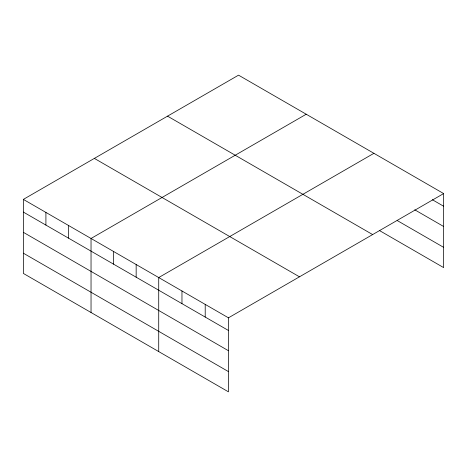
<?xml version="1.0" encoding="UTF-8"?>
<svg xmlns="http://www.w3.org/2000/svg" width="467" height="467" viewBox="0 0 467 467"><rect width="100%" height="100%" fill="white"/><g stroke="black" fill="none" stroke-linecap="round" stroke-linejoin="round"><path stroke-width="0.7" d="M443.65 193.572L238.544 75.158L23.35 199.397L23.35 273.428L228.456 391.842L228.456 317.817L443.65 193.572L443.65 267.603L379.566 230.605M306.229 114.234L91.036 238.479L91.036 312.505M373.915 153.31L158.722 277.556L158.722 351.581M432.343 199.718L443.65 206.245M414.749 209.806L443.65 226.495M397.16 220.512L443.65 247.352M167.53 116.155L372.637 234.574M94.363 158.401L299.47 276.814M23.35 199.397L228.456 317.817M23.35 212.071L228.456 330.49M23.35 232.321L228.456 350.735M23.35 253.178L228.456 371.598M205.211 304.396L205.211 317.07M181.967 290.976L181.967 303.649M136.16 264.526L136.16 277.2M113.598 251.503L113.598 264.176M68.474 225.45L68.474 238.123M45.912 212.427L45.912 225.1"/></g></svg>
